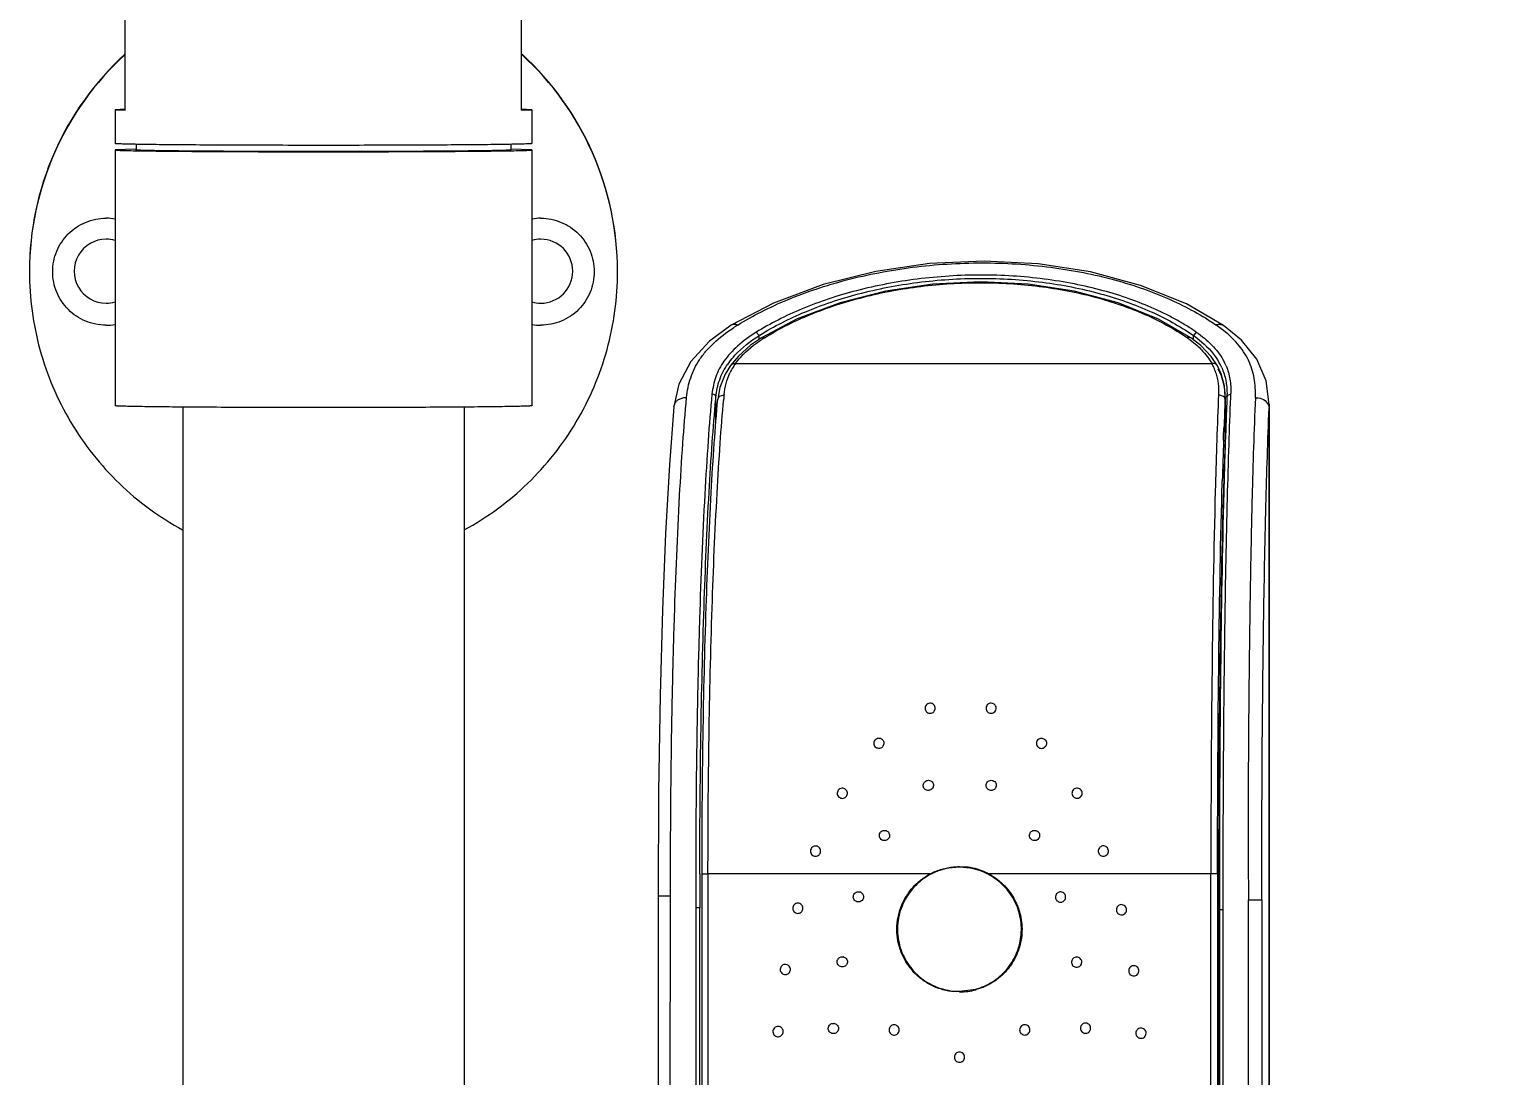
# Model space of a CAD drawing. Header units: millimetres. Extents: x 5438 to 6032, y -2661 to -1821.
# Drawn here: x 5617.39 to 5646.16, y -2170.91 to -2150.47 of the extents above; entities that cross this region are included whole.
import ezdxf

# ---------------------------------------------------------------- set-up
doc = ezdxf.new("R2010")
doc.units = ezdxf.units.MM
doc.header["$LTSCALE"] = 0.1
doc.layers.get('0').update_dxf_attribs({"lineweight": 15})
doc.layers.add('DIM', color=3, linetype='Continuous', lineweight=9)
doc.styles.get("Standard").update_dxf_attribs({"font": 'arial.ttf'})
doc.dimstyles.new('ISO-25', dxfattribs={"dimtxt": 2.5, "dimasz": 2.5, "dimexe": 1.25, "dimexo": 0.625, "dimtad": 1, "dimlfac": 5, "dimtxsty": 'Standard', "dimcen": 2.5, "dimadec": 0, "dimazin": 0, "dimtfac": 1, "dimtmove": 0, "dimatfit": 3, "dimfxl": 0, "dimarcsym": 0})

# ---------------------------------------------------------------- blocks, each defined once
blk = doc.blocks.new('*D122')
at = {"layer": 'Defpoints', "color": 0}
for p in [(5623.138, -2068.044), (5711.58, -2580.443), (5737.212, -2580.443)]:
    blk.add_point(p, dxfattribs=at)
at = {"layer": 'DIM', "color": 0, "lineweight": -2}
for p, q in [((5623.763, -2068.044), (5738.462, -2068.044)), ((5737.212, -2072.044), (5737.212, -2576.443)), ((5712.205, -2580.443), (5738.462, -2580.443))]:
    blk.add_line(p, q, dxfattribs=at)
at = {"layer": 'DIM', "color": 0}
for points in [[(5736.545, -2072.044), (5737.879, -2072.044), (5737.212, -2068.044)], [(5736.545, -2576.443), (5737.879, -2576.443), (5737.212, -2580.443)]]:
    blk.add_solid(points, dxfattribs=at)
at = {"layer": 'DIM', "color": 0, "insert": (5733.965, -2324.243), "char_height": 4, "attachment_point": 5, "rotation": 90}
blk.add_mtext('(2280)', dxfattribs=at)

msp = doc.modelspace()

# ---------------------------------------------------------------- linework, layer by layer
at = {"color": 7, "linetype": 'Continuous'}
for p, q in [((5619.2628, -2152.0477), (5619.2628, -2149.9371)), ((5627.0128, -2152.0477), (5627.0128, -2149.9371)), ((5619.2619, -2152.0256), (5619.0615, -2152.0366)), ((5619.0615, -2152.0366), (5619.0615, -2152.6981)), ((5619.0615, -2152.0366), (5619.2628, -2152.0477)), ((5627.0128, -2152.0477), (5627.2141, -2152.0366)), ((5627.2141, -2152.0366), (5627.0136, -2152.0256)), ((5627.2141, -2152.0366), (5627.2141, -2152.6981)), ((5619.4761, -2152.7135), (5619.4761, -2152.823)), ((5626.7994, -2152.7135), (5626.7994, -2152.823)), ((5619.4708, -2152.8075), (5619.0615, -2152.823)), ((5619.0615, -2152.823), (5619.0615, -2157.8229)), ((5627.2141, -2152.823), (5626.8048, -2152.8075)), ((5627.2141, -2152.823), (5627.2141, -2157.8229)), ((5617.3878, -2155.193), (5617.3878, -2155.2034)), ((5628.8878, -2155.2034), (5628.8878, -2155.193)), ((5631.937, -2155.816), (5631.113, -2156.2496)), ((5632.3983, -2156.1266), (5631.7009, -2156.4953)), ((5631.5998, -2156.3864), (5631.6553, -2156.4511)), ((5631.6553, -2156.5265), (5631.6553, -2156.4511)), ((5640.0729, -2156.4861), (5640.0241, -2156.4911)), ((5640.098, -2156.4965), (5640.0729, -2156.4861)), ((5640.2058, -2156.3844), (5640.1492, -2156.4491)), ((5640.1492, -2156.5363), (5640.1492, -2156.4491)), ((5640.7385, -2156.254), (5640.7387, -2156.2542)), ((5631.7009, -2156.4952), (5631.7011, -2156.495)), ((5631.7011, -2156.4951), (5631.7181, -2156.4882)), ((5631.7181, -2156.4882), (5631.7638, -2156.4931)), ((5640.0849, -2156.5346), (5640.2215, -2156.646)), ((5640.0983, -2156.4968), (5640.098, -2156.4965)), ((5640.2936, -2156.6485), (5640.098, -2156.4965)), ((5640.4985, -2156.8628), (5640.2936, -2156.6485)), ((5631.2513, -2156.8507), (5631.096, -2157.0344)), ((5631.194, -2156.9998), (5640.5092, -2156.9976)), ((5640.6212, -2157.0446), (5640.4985, -2156.8628)), ((5640.6934, -2157.1992), (5640.6212, -2157.0446)), ((5640.7548, -2157.435), (5640.6934, -2157.1992)), ((5630.8489, -2157.6962), (5630.8817, -2157.6366)), ((5630.8911, -2157.4658), (5630.8511, -2157.6966)), ((5630.8817, -2157.6366), (5630.9721, -2157.6068)), ((5640.6404, -2157.6045), (5640.7347, -2157.6357)), ((5640.7702, -2157.6443), (5640.7548, -2157.435)), ((5640.8167, -2157.6229), (5640.8061, -2157.6553)), ((5640.8842, -2157.5941), (5640.8167, -2157.6229)), ((5640.8815, -2157.6555), (5640.8843, -2157.5941)), ((5620.3878, -2157.849), (5620.3878, -2215.5681)), ((5625.8878, -2157.849), (5625.8878, -2215.5681)), ((5629.9901, -2157.8437), (5629.9904, -2157.841)), ((5629.9904, -2157.841), (5630.006, -2157.786)), ((5630.8094, -2157.6903), (5630.8129, -2157.6523)), ((5630.8129, -2158.1648), (5630.8129, -2157.6523)), ((5630.8488, -2157.6973), (5630.8489, -2157.6962)), ((5640.7548, -2157.6576), (5640.7425, -2157.6428)), ((5640.7711, -2157.7059), (5640.761, -2157.6678)), ((5640.7688, -2158.5197), (5640.7688, -2157.7058)), ((5640.7702, -2157.6465), (5640.7702, -2158.453)), ((5640.8061, -2157.6553), (5640.8039, -2157.7047)), ((5641.55, -2157.7211), (5641.6129, -2157.7958)), ((5641.6157, -2157.8019), (5641.6307, -2157.8675)), ((5641.6324, -2157.7973), (5641.6307, -2157.8675)), ((5641.6307, -2183.9181), (5641.6307, -2157.8675)), ((5641.6325, -2157.7905), (5641.6325, -2183.995)), ((5640.7385, -2158.4965), (5640.7409, -2158.4274)), ((5640.7409, -2158.4274), (5640.7469, -2158.2589)), ((5640.7702, -2158.4528), (5640.7688, -2158.5197)), ((5640.7755, -2158.4469), (5640.7732, -2158.514)), ((5640.7818, -2158.2678), (5640.7755, -2158.4469)), ((5640.7732, -2158.514), (5640.7685, -2158.6563)), ((5640.7112, -2159.3867), (5640.7139, -2159.2919)), ((5640.7415, -2159.297), (5640.7384, -2159.3978)), ((5640.7488, -2159.3113), (5640.7462, -2159.4082)), ((5640.5796, -2159.3825), (5640.5769, -2159.4829)), ((5640.7085, -2159.4864), (5640.7112, -2159.3867)), ((5640.7384, -2159.3978), (5640.7352, -2159.5037)), ((5640.7462, -2159.4082), (5640.7435, -2159.5078)), ((5635.5744, -2166.8307), (5635.6979, -2166.8369)), ((5630.5384, -2166.973), (5630.5384, -2178.85)), ((5630.5399, -2166.9732), (5630.6029, -2166.9716)), ((5630.6029, -2166.9716), (5630.6573, -2166.9715)), ((5635.0344, -2166.9705), (5630.6573, -2166.9715)), ((5630.6573, -2166.9715), (5630.6573, -2178.8494)), ((5640.4915, -2166.9692), (5636.1144, -2166.9702)), ((5636.1222, -2166.9742), (5636.1144, -2166.9702)), ((5640.4915, -2178.847), (5640.4915, -2166.9692)), ((5640.6224, -2166.9698), (5640.4915, -2166.9692)), ((5640.6224, -2166.9696), (5640.6225, -2178.8477)), ((5640.6424, -2180.8081), (5640.6424, -2166.973)), ((5640.6584, -2167.0236), (5640.6425, -2167.0236)), ((5640.6583, -2166.9729), (5640.6583, -2167.0235)), ((5640.6583, -2167.0235), (5640.6583, -2167.401)), ((5629.9227, -2167.4103), (5629.6849, -2167.4115)), ((5629.6849, -2167.4115), (5629.6849, -2176.0938)), ((5629.9165, -2178.5163), (5629.9228, -2167.4103)), ((5640.6583, -2167.401), (5640.6583, -2167.578)), ((5630.4192, -2167.6339), (5630.4144, -2179.3079)), ((5630.4975, -2167.6342), (5630.4192, -2167.6339)), ((5630.498, -2178.8503), (5630.4976, -2167.6342)), ((5640.6583, -2167.578), (5640.6583, -2167.671)), ((5640.6583, -2167.671), (5640.7295, -2167.6705)), ((5640.6583, -2167.671), (5640.6595, -2179.3247)), ((5640.7377, -2179.3331), (5640.7295, -2167.6705)), ((5641.2276, -2178.1958), (5641.2262, -2167.4785)), ((5641.2262, -2167.4785), (5641.488, -2167.4797)), ((5641.488, -2167.4797), (5641.488, -2178.197)), ((5635.5744, -2169.2806), (5635.4509, -2169.2744)), ((5635.5744, -2169.2681), (5635.8939, -2169.2251))]:
    msp.add_line(p, q, dxfattribs=at)
for points in [[(5640.7387, -2156.2542), (5640.012, -2155.8334), (5639.1166, -2155.4699), (5638.1398, -2155.2085), (5637.1112, -2155.0514), (5636.0591, -2154.9973), (5634.9919, -2155.0456), (5633.9363, -2155.1965), (5632.9086, -2155.4527), (5631.937, -2155.816)], [(5640.0983, -2156.4968), (5639.467, -2156.1304), (5638.6772, -2155.8107), (5637.8207, -2155.5835), (5636.9185, -2155.4476), (5635.9907, -2155.4022), (5635.056, -2155.4472), (5634.1326, -2155.5824), (5633.2398, -2155.8085), (5632.3983, -2156.1266)], [(5631.1131, -2156.2495), (5630.684, -2156.5627), (5630.3205, -2156.9568), (5630.0849, -2157.3984), (5629.9902, -2157.8407)], [(5641.6325, -2157.7963), (5641.5743, -2157.3351), (5641.3871, -2156.9101), (5641.09, -2156.5416), (5640.7385, -2156.254)], [(5631.7011, -2156.495), (5631.4889, -2156.6406), (5631.2513, -2156.8507)], [(5631.096, -2157.0344), (5630.9905, -2157.2053), (5630.8911, -2157.4658)], [(5629.9901, -2157.8437), (5629.9026, -2158.9793), (5629.8272, -2160.3211), (5629.7669, -2161.81), (5629.7214, -2163.4766), (5629.6925, -2165.3651), (5629.6849, -2167.4115)]]:
    msp.add_lwpolyline(points, dxfattribs=at)
for centre, radius, start, end in [((5623.1375, -2155.1929), 5.7497, 132.46857, 179.99976), ((5623.1375, -2155.2034), 5.7497, 132.46857, 179.89583), ((5623.1381, -2155.1929), 5.7497, 0.00024, 47.53141), ((5623.1381, -2155.2034), 5.7497, 0.10417, 47.5314), ((5618.8876, -2155.2059), 1.0475, 80.42204, 90.00485), ((5627.3881, -2155.2062), 1.0478, 90.0105, 99.58097), ((5618.8877, -2155.1929), 0.625, 90.00991, 270.02156), ((5618.8874, -2155.196), 0.6281, 73.82828, 89.97985), ((5627.3882, -2155.196), 0.6281, 90.03617, 106.17559), ((5627.3878, -2155.193), 0.6251, 269.99986, 89.9968), ((5618.8874, -2155.1899), 0.6281, 270.05088, 286.17204), ((5627.3882, -2155.1898), 0.6281, 253.82443, 269.96052), ((5618.8876, -2155.2007), 1.0477, 270.02534, 279.57759), ((5627.3881, -2155.2007), 1.0478, 260.41885, 269.98571), ((5632.8737, -2158.93), 3.1433, 121.35133, 123.32405), ((5634.6238, -2161.1982), 5.5985, 121.82661, 122.0202), ((5637.6507, -2160.0355), 4.3706, 55.13528, 55.38401), ((5639.0555, -2158.4859), 2.7178, 52.94063, 55.60046), ((5640.6656, -2156.3602), 0.1287, 55.55405, 60.40555), ((5633.1802, -2158.785), 2.6943, 121.71609, 122.87033), ((5638.8194, -2158.2407), 2.1242, 53.72711, 55.45166), ((5638.8603, -2158.1845), 2.0547, 53.41655, 53.71922), ((5632.2631, -2157.867), 1.4901, 143.29351, 144.77308), ((5632.1652, -2157.7023), 1.1987, 144.11848, 147.97649), ((5639.6238, -2157.4901), 1.0132, 24.11147, 29.08887), ((5639.5943, -2157.5748), 1.2148, 26.99162, 29.17696), ((5639.6164, -2157.5636), 1.19, 24.02837, 26.99233), ((5639.8179, -2157.4387), 1.0484, 25.37609, 29.87541), ((5639.7926, -2157.4506), 1.0764, 22.11126, 25.37107), ((5632.1352, -2157.6837), 1.1634, 147.97366, 154.44909), ((5639.6204, -2157.4914), 1.0169, 17.84614, 24.09739), ((5665.9788, -2160.8152), 35.1535, 174.76257, 174.91138), ((5746.6332, -2162.1147), 106.0888, 177.563144, 178.524263), ((5640.6613, -2157.724), 0.1148, 45.00185, 50.23398), ((5639.6496, -2157.6325), 1.12, 7.63402, 8.08743), ((5639.5879, -2157.6398), 1.1822, 2.35584, 7.58826), ((5639.4981, -2157.6443), 1.2721, 0.49677, 2.39234), ((5639.4631, -2157.6448), 1.3071, 0.02014, 0.503), ((5639.2887, -2157.5898), 1.5187, 357.91326, 0.02032), ((5639.2707, -2157.5632), 1.6139, 358.90325, 359.36596), ((5729.5911, -2161.4978), 88.9032, 177.555364, 177.912114), ((5640.6749, -2157.7129), 0.0972, 27.67515, 34.70328), ((5639.4057, -2157.6442), 1.3645, 357.41657, 359.5727), ((5639.4487, -2157.6448), 1.3215, 359.5821, 0.01526), ((5723.4679, -2161.2298), 82.7391, 177.558204, 177.948397), ((5639.2462, -2157.5885), 1.5613, 357.54836, 357.92108), ((5641.376, -2157.9688), 0.3037, 90.44883, 92.83159), ((5641.4518, -2157.8749), 0.1794, 24.00456, 26.14593), ((5772.269, -2162.9732), 131.6066, 178.050686, 178.397115), ((5738.6261, -2162.3415), 97.9319, 177.763443, 178.218502), ((5774.4033, -2163.0004), 133.7053, 178.138108, 178.418942), ((5634.9649, -2165.244), 0.099, 211.08824, 221.06071), ((5636.1944, -2165.2417), 0.1012, 318.5166, 328.45992), ((5634.1073, -2166.2234), 0.0991, 240.45107, 249.23623), ((5637.043, -2166.2221), 0.0999, 290.7728, 299.6374), ((5635.5746, -2168.053), 1.2098, 90.00679, 116.51908), ((5635.5749, -2168.0521), 1.2089, 63.49558, 90.02125), ((5635.5747, -2168.0528), 1.2222, 66.50807, 84.2126), ((5854.2496, -2167.1987), 223.7524, 179.941962, 180.111508), ((5635.5746, -2168.053), 1.2224, 63.49626, 66.50851), ((5635.5742, -2168.054), 1.2234, 60.99664, 63.49659), ((5635.5779, -2168.0464), 1.2025, 60.99066, 63.08485), ((5635.5746, -2168.0531), 1.2224, 58.67659, 60.99674), ((5633.5992, -2167.4199), 0.0986, 63.71928, 72.21668), ((5637.5518, -2167.4264), 0.0991, 279.24133, 287.76395), ((5633.2838, -2168.691), 0.0986, 70.96235, 79.46221), ((5637.8666, -2168.699), 0.0991, 271.99925, 280.52271), ((5635.5743, -2168.0607), 1.2075, 264.2287, 270.00368), ((5635.5741, -2168.0582), 1.2224, 270.01413, 285.29178), ((5635.5744, -2168.0593), 1.2213, 285.29173, 285.68274), ((5633.1088, -2169.9925), 0.0986, 76.54588, 85.04773), ((5638.0398, -2169.9889), 0.0991, 266.466, 274.98955)]:
    msp.add_arc(centre, radius, start, end, dxfattribs=at)
for points in [[(5619.2628, -2152.0256), (5619.2625, -2152.0256), (5619.2622, -2152.0256), (5619.2619, -2152.0256)], [(5627.0136, -2152.0256), (5627.0134, -2152.0256), (5627.0131, -2152.0256), (5627.0128, -2152.0256)]]:
    msp.add_open_spline(points, degree=3, dxfattribs=at)
for points, knots in [([(5623.1378, -2152.7336), (5622.8727, -2152.7336), (5622.3527, -2152.7332), (5621.5978, -2152.7312), (5620.9021, -2152.7281), (5620.3718, -2152.7244), (5619.9969, -2152.7208), (5619.7594, -2152.7181), (5619.5543, -2152.7151), (5619.3839, -2152.712), (5619.2641, -2152.7093), (5619.1869, -2152.7068), (5619.1428, -2152.7053), (5619.1094, -2152.7033), (5619.0831, -2152.7024), (5619.0716, -2152.6996), (5619.0615, -2152.6998), (5619.0615, -2152.6981)], [0, 0, 0, 0, 0.1950603, 0.3826173, 0.555475, 0.7069892, 0.772884, 0.8313366, 0.8817851, 0.9237436, 0.9568081, 0.9699035, 0.9806632, 0.9890642, 0.9950862, 0.9987212, 1, 1, 1, 1]), ([(5627.2141, -2152.6981), (5627.2141, -2152.6998), (5627.204, -2152.6996), (5627.1925, -2152.7024), (5627.1662, -2152.7033), (5627.1328, -2152.7053), (5627.0887, -2152.7068), (5627.0115, -2152.7093), (5626.8917, -2152.712), (5626.7213, -2152.7151), (5626.5162, -2152.7181), (5626.2787, -2152.7208), (5625.9038, -2152.7244), (5625.3735, -2152.7281), (5624.6778, -2152.7312), (5623.9229, -2152.7332), (5623.4029, -2152.7336), (5623.1378, -2152.7336)], [0, 0, 0, 0, 0.0012788, 0.0049138, 0.0109358, 0.0193368, 0.0300965, 0.0431919, 0.0762564, 0.1182149, 0.1686634, 0.227116, 0.2930108, 0.444525, 0.6173827, 0.8049397, 1, 1, 1, 1]), ([(5619.0615, -2152.823), (5619.0615, -2152.8248), (5619.0716, -2152.8246), (5619.0831, -2152.8274), (5619.1094, -2152.8283), (5619.1428, -2152.8303), (5619.1869, -2152.8318), (5619.2641, -2152.8343), (5619.3839, -2152.837), (5619.5543, -2152.8401), (5619.7594, -2152.8431), (5619.9969, -2152.8458), (5620.3718, -2152.8494), (5620.9021, -2152.8531), (5621.5978, -2152.8562), (5622.3527, -2152.8582), (5622.8727, -2152.8586), (5623.1378, -2152.8586)], [0, 0, 0, 0, 0.001279, 0.0049142, 0.0109356, 0.019337, 0.0300971, 0.0431916, 0.0762571, 0.1182156, 0.168663, 0.2271161, 0.2930116, 0.4445247, 0.6173836, 0.8049382, 1, 1, 1, 1]), ([(5623.1378, -2152.855), (5622.8997, -2152.855), (5622.4326, -2152.8546), (5621.7545, -2152.8529), (5621.1296, -2152.85), (5620.6531, -2152.8467), (5620.3164, -2152.8435), (5620.103, -2152.841), (5619.9189, -2152.8384), (5619.7658, -2152.8356), (5619.6581, -2152.8331), (5619.5888, -2152.8309), (5619.5492, -2152.8296), (5619.5192, -2152.8278), (5619.4955, -2152.827), (5619.4852, -2152.8245), (5619.4761, -2152.8246), (5619.4761, -2152.823)], [0, 0, 0, 0, 0.1950618, 0.3826164, 0.5554753, 0.7069884, 0.7728839, 0.831337, 0.8817844, 0.9237429, 0.9568084, 0.9699029, 0.980663, 0.9890644, 0.9950858, 0.998721, 1, 1, 1, 1]), ([(5626.7994, -2152.823), (5626.7994, -2152.8246), (5626.7904, -2152.8245), (5626.7801, -2152.827), (5626.7564, -2152.8278), (5626.7264, -2152.8296), (5626.6868, -2152.8309), (5626.6175, -2152.8331), (5626.5098, -2152.8356), (5626.3567, -2152.8384), (5626.1726, -2152.841), (5625.9592, -2152.8435), (5625.6225, -2152.8467), (5625.146, -2152.85), (5624.5211, -2152.8529), (5623.843, -2152.8546), (5623.3759, -2152.855), (5623.1378, -2152.855)], [0, 0, 0, 0, 0.001279, 0.0049142, 0.0109356, 0.019337, 0.0300971, 0.0431916, 0.0762571, 0.1182156, 0.168663, 0.2271161, 0.2930116, 0.4445247, 0.6173836, 0.8049382, 1, 1, 1, 1]), ([(5623.1378, -2152.8586), (5623.4029, -2152.8586), (5623.9229, -2152.8582), (5624.6778, -2152.8562), (5625.3735, -2152.8531), (5625.9038, -2152.8494), (5626.2787, -2152.8458), (5626.5162, -2152.8431), (5626.7212, -2152.8401), (5626.8917, -2152.837), (5627.0115, -2152.8343), (5627.0887, -2152.8318), (5627.1328, -2152.8303), (5627.1662, -2152.8283), (5627.1925, -2152.8274), (5627.204, -2152.8246), (5627.2141, -2152.8248), (5627.2141, -2152.823)], [0, 0, 0, 0, 0.1950618, 0.3826164, 0.5554753, 0.7069884, 0.7728839, 0.831337, 0.8817844, 0.9237429, 0.9568084, 0.9699029, 0.980663, 0.9890644, 0.9950858, 0.998721, 1, 1, 1, 1]), ([(5617.8426, -2155.2035), (5617.8426, -2155.0676), (5617.897, -2154.7928), (5618.1295, -2154.4454), (5618.4768, -2154.2128), (5618.7516, -2154.1584), (5618.8875, -2154.1584)], [0, 0, 0, 0, 0.2499965, 0.4999938, 0.7499947, 1, 1, 1, 1]), ([(5627.3879, -2154.1584), (5627.5238, -2154.1584), (5627.7986, -2154.2128), (5628.146, -2154.4453), (5628.3785, -2154.7927), (5628.4329, -2155.0675), (5628.4329, -2155.2034)], [0, 0, 0, 0, 0.2500053, 0.5000062, 0.7500035, 1, 1, 1, 1]), ([(5631.2382, -2156.2456), (5631.3878, -2156.1512), (5631.7078, -2155.9746), (5632.2197, -2155.7396), (5632.7763, -2155.5312), (5633.3732, -2155.355), (5634.0039, -2155.2138), (5634.8851, -2155.0743), (5636.0106, -2155.002), (5637.1306, -2155.0727), (5637.9935, -2155.2118), (5638.6008, -2155.3527), (5639.1683, -2155.5288), (5639.6907, -2155.7377), (5640.165, -2155.9708), (5640.4568, -2156.1485), (5640.5909, -2156.2434)], [0, 0, 0, 0, 0.0542099, 0.1118382, 0.1725581, 0.2362511, 0.3024448, 0.3705377, 0.5095929, 0.6471938, 0.7135424, 0.7773669, 0.8381331, 0.895521, 0.9496393, 1, 1, 1, 1]), ([(5617.3878, -2155.2034), (5617.3878, -2155.7152), (5617.5261, -2156.7441), (5618.134, -2158.1736), (5619.0978, -2159.3918), (5619.9349, -2160.0059), (5620.3842, -2160.251)], [0, 0, 0, 0, 0.2499974, 0.4999962, 0.7499969, 1, 1, 1, 1]), ([(5618.8881, -2156.2484), (5618.7521, -2156.2485), (5618.4772, -2156.1942), (5618.1297, -2155.9617), (5617.897, -2155.6143), (5617.8426, -2155.3394), (5617.8426, -2155.2035)], [0, 0, 0, 0, 0.2500053, 0.5000062, 0.7500035, 1, 1, 1, 1]), ([(5625.8914, -2160.251), (5626.3407, -2160.0059), (5627.1778, -2159.3918), (5628.1416, -2158.1736), (5628.7495, -2156.7441), (5628.8878, -2155.7152), (5628.8878, -2155.2034)], [0, 0, 0, 0, 0.2500031, 0.5000038, 0.7500026, 1, 1, 1, 1]), ([(5628.4329, -2155.2034), (5628.4329, -2155.3393), (5628.3785, -2155.6141), (5628.146, -2155.9615), (5627.7986, -2156.1941), (5627.5237, -2156.2485), (5627.3878, -2156.2485)], [0, 0, 0, 0, 0.2499965, 0.4999938, 0.7499947, 1, 1, 1, 1]), ([(5640.2058, -2156.3844), (5640.1449, -2156.3417), (5640.0175, -2156.2594), (5639.8179, -2156.1429), (5639.6064, -2156.0313), (5639.3039, -2155.8885), (5638.8971, -2155.7269), (5638.3748, -2155.5647), (5637.8159, -2155.4354), (5637.0223, -2155.3067), (5635.9918, -2155.2421), (5634.7581, -2155.3217), (5633.5821, -2155.5426), (5632.6772, -2155.8404), (5632.0328, -2156.1377), (5631.7384, -2156.3004), (5631.5998, -2156.3864)], [0, 0, 0, 0, 0.0247804, 0.0504715, 0.0770069, 0.1044332, 0.161884, 0.2226728, 0.286503, 0.352834, 0.4904135, 0.6294608, 0.7637006, 0.8880921, 0.9456726, 1, 1, 1, 1]), ([(5631.6714, -2156.4414), (5631.9512, -2156.2678), (5632.577, -2155.9525), (5633.6154, -2155.607), (5634.7689, -2155.3857), (5635.9791, -2155.3077), (5637.1799, -2155.3809), (5638.3037, -2155.5991), (5639.2943, -2155.9436), (5639.8782, -2156.2624), (5640.1335, -2156.4386)], [0, 0, 0, 0, 0.1115627, 0.2362143, 0.3696598, 0.5083337, 0.6459726, 0.7761021, 0.8949025, 1, 1, 1, 1]), ([(5631.7635, -2156.493), (5632.0489, -2156.3166), (5632.678, -2156.0052), (5633.7076, -2155.6716), (5634.8245, -2155.4662), (5635.9796, -2155.395), (5637.1233, -2155.4642), (5638.2068, -2155.6678), (5639.1828, -2156), (5639.7664, -2156.3134), (5640.0243, -2156.491)], [0, 0, 0, 0, 0.1164789, 0.2424039, 0.3747398, 0.5096884, 0.6432589, 0.7716044, 0.8912962, 1, 1, 1, 1]), ([(5630.2373, -2157.661), (5630.252, -2157.5302), (5630.2894, -2157.3354), (5630.3882, -2157.0913), (5630.4894, -2156.9182), (5630.617, -2156.753), (5630.8273, -2156.5353), (5631.013, -2156.3915), (5631.1468, -2156.3035)], [0, 0, 0, 0, 0.2330969, 0.3477272, 0.4648296, 0.587035, 0.7163519, 1, 1, 1, 1]), ([(5631.5998, -2156.3864), (5631.4714, -2156.4656), (5631.2418, -2156.6342), (5631.0456, -2156.8426), (5630.9689, -2156.9509)], [0, 0, 0, 0, 0.5320882, 1, 1, 1, 1]), ([(5631.0685, -2156.9763), (5631.1046, -2156.9279), (5631.2739, -2156.7257), (5631.4838, -2156.5596), (5631.6552, -2156.4511)], [0, 0, 0, 0, 0.2295261, 1, 1, 1, 1]), ([(5631.2382, -2156.2456), (5631.2181, -2156.2377), (5631.1753, -2156.2275), (5631.1312, -2156.2384), (5631.1131, -2156.2495)], [0, 0, 0, 0, 0.5051289, 1, 1, 1, 1]), ([(5640.1492, -2156.4491), (5640.2043, -2156.4877), (5640.3994, -2156.6373), (5640.5678, -2156.8264), (5640.655, -2156.9826)], [0, 0, 0, 0, 0.2731648, 1, 1, 1, 1]), ([(5640.2058, -2156.3844), (5640.3147, -2156.4595), (5640.5081, -2156.6193), (5640.6685, -2156.8147), (5640.727, -2156.9165)], [0, 0, 0, 0, 0.5298038, 1, 1, 1, 1]), ([(5640.5909, -2156.2434), (5640.613, -2156.2352), (5640.6603, -2156.2252), (5640.7087, -2156.2365), (5640.7292, -2156.2482)], [0, 0, 0, 0, 0.4997881, 1, 1, 1, 1]), ([(5641.3611, -2157.6655), (5641.3675, -2157.5378), (5641.3543, -2157.286), (5641.2394, -2156.9203), (5641.0145, -2156.5887), (5640.8089, -2156.4044), (5640.6933, -2156.3171)], [0, 0, 0, 0, 0.2442101, 0.4767629, 0.7233932, 1, 1, 1, 1]), ([(5631.194, -2156.9998), (5631.226, -2156.956), (5631.3763, -2156.7721), (5631.5643, -2156.6213), (5631.7179, -2156.522)], [0, 0, 0, 0, 0.2288223, 1, 1, 1, 1]), ([(5640.2215, -2156.646), (5640.2515, -2156.673), (5640.3608, -2156.7784), (5640.4545, -2156.9005), (5640.5092, -2156.9976)], [0, 0, 0, 0, 0.2663436, 1, 1, 1, 1]), ([(5630.9689, -2156.9509), (5630.9354, -2156.9982), (5630.8748, -2157.0961), (5630.7849, -2157.3081), (5630.7502, -2157.4775), (5630.7339, -2157.5911)], [0, 0, 0, 0, 0.2527501, 0.4998901, 1, 1, 1, 1]), ([(5630.8129, -2157.6522), (5630.8233, -2157.5372), (5630.8702, -2157.3084), (5630.9795, -2157.1015), (5631.0459, -2157.0075)], [0, 0, 0, 0, 0.5007422, 1, 1, 1, 1]), ([(5631.0961, -2157.0344), (5631.1061, -2157.0206), (5631.1377, -2156.9983), (5631.1754, -2156.9967), (5631.194, -2156.9998)], [0, 0, 0, 0, 0.4760337, 1, 1, 1, 1]), ([(5640.6211, -2157.0446), (5640.6112, -2157.027), (5640.576, -2156.9973), (5640.5311, -2156.9941), (5640.5092, -2156.9976)], [0, 0, 0, 0, 0.4766561, 1, 1, 1, 1]), ([(5640.7898, -2157.0454), (5640.8234, -2157.1282), (5640.8716, -2157.3056), (5640.8855, -2157.4883), (5640.8844, -2157.5811)], [0, 0, 0, 0, 0.4905385, 1, 1, 1, 1]), ([(5630.9721, -2157.6063), (5630.9788, -2157.5326), (5631.0035, -2157.3869), (5631.0542, -2157.2478), (5631.0856, -2157.1819)], [0, 0, 0, 0, 0.5030957, 1, 1, 1, 1]), ([(5640.5883, -2157.1798), (5640.6098, -2157.2466), (5640.6396, -2157.3875), (5640.6435, -2157.5311), (5640.6404, -2157.6039)], [0, 0, 0, 0, 0.4904507, 1, 1, 1, 1]), ([(5640.7585, -2157.4749), (5640.7493, -2157.4101), (5640.7194, -2157.282), (5640.6644, -2157.1623), (5640.6313, -2157.1061)], [0, 0, 0, 0, 0.5011374, 1, 1, 1, 1]), ([(5640.7033, -2157.079), (5640.7385, -2157.1578), (5640.7918, -2157.3258), (5640.8074, -2157.501), (5640.8075, -2157.5893)], [0, 0, 0, 0, 0.4944621, 1, 1, 1, 1]), ([(5630.7339, -2157.5911), (5630.706, -2157.8955), (5630.6541, -2158.55), (5630.5641, -2160.0147), (5630.4992, -2161.6257), (5630.454, -2163.354), (5630.4303, -2164.7503), (5630.4202, -2165.9394), (5630.418, -2166.9042), (5630.4192, -2167.3905), (5630.4192, -2167.6339)], [0, 0, 0, 0, 0.091238, 0.1959699, 0.4380059, 0.5724092, 0.7120264, 0.8548298, 0.9273604, 1, 1, 1, 1]), ([(5630.7339, -2157.5911), (5630.7434, -2157.5909), (5630.7629, -2157.5943), (5630.7959, -2157.6094), (5630.8119, -2157.6356), (5630.8129, -2157.6523)], [0, 0, 0, 0, 0.2649149, 0.5377688, 1, 1, 1, 1]), ([(5623.1378, -2157.8584), (5622.8727, -2157.8584), (5622.3527, -2157.858), (5621.5978, -2157.856), (5620.9021, -2157.8529), (5620.3718, -2157.8492), (5619.9969, -2157.8456), (5619.7594, -2157.8429), (5619.5543, -2157.8399), (5619.3839, -2157.8368), (5619.2641, -2157.8341), (5619.1869, -2157.8316), (5619.1428, -2157.8301), (5619.1094, -2157.8281), (5619.0831, -2157.8273), (5619.0716, -2157.8244), (5619.0615, -2157.8246), (5619.0615, -2157.8229)], [0, 0, 0, 0, 0.1950618, 0.3826164, 0.5554753, 0.7069884, 0.7728839, 0.831337, 0.8817844, 0.9237429, 0.9568084, 0.9699029, 0.980663, 0.9890644, 0.9950858, 0.998721, 1, 1, 1, 1]), ([(5627.2141, -2157.8229), (5627.2141, -2157.8246), (5627.204, -2157.8244), (5627.1925, -2157.8273), (5627.1662, -2157.8281), (5627.1328, -2157.8301), (5627.0887, -2157.8316), (5627.0115, -2157.8341), (5626.8917, -2157.8368), (5626.7212, -2157.8399), (5626.5162, -2157.8429), (5626.2787, -2157.8456), (5625.9038, -2157.8492), (5625.3735, -2157.8529), (5624.6778, -2157.856), (5623.9229, -2157.858), (5623.4029, -2157.8584), (5623.1378, -2157.8584)], [0, 0, 0, 0, 0.001279, 0.0049142, 0.0109356, 0.019337, 0.0300971, 0.0431916, 0.0762571, 0.1182156, 0.168663, 0.2271161, 0.2930116, 0.4445247, 0.6173836, 0.8049382, 1, 1, 1, 1]), ([(5629.9227, -2167.4103), (5629.9227, -2167.1772), (5629.925, -2166.7097), (5629.9277, -2166.009), (5629.9327, -2165.3101), (5629.9439, -2164.39), (5629.964, -2163.2687), (5630.0093, -2161.5899), (5630.0733, -2160.0266), (5630.1598, -2158.599), (5630.2099, -2157.96), (5630.2373, -2157.661)], [0, 0, 0, 0, 0.0716727, 0.1437565, 0.2154327, 0.2865812, 0.4266653, 0.5602471, 0.8029444, 0.9076804, 1, 1, 1, 1]), ([(5630.006, -2157.786), (5630.015, -2157.7665), (5630.0408, -2157.7287), (5630.0984, -2157.6887), (5630.166, -2157.6657), (5630.2139, -2157.6604), (5630.2373, -2157.661)], [0, 0, 0, 0, 0.2334663, 0.4837707, 0.7462653, 1, 1, 1, 1]), ([(5630.4973, -2166.9721), (5630.4982, -2166.0772), (5630.511, -2164.3375), (5630.5695, -2161.8513), (5630.6506, -2159.9367), (5630.7354, -2158.5824), (5630.7835, -2157.9745), (5630.8094, -2157.6903)], [0, 0, 0, 0, 0.2890102, 0.5618111, 0.8030787, 0.9078199, 1, 1, 1, 1]), ([(5630.5407, -2166.973), (5630.5407, -2166.0781), (5630.5536, -2164.3391), (5630.6115, -2161.8539), (5630.6915, -2159.9405), (5630.7755, -2158.5876), (5630.8232, -2157.9808), (5630.8488, -2157.6973)], [0, 0, 0, 0, 0.289175, 0.5619694, 0.8033143, 0.9079852, 1, 1, 1, 1]), ([(5630.6573, -2166.9715), (5630.6573, -2166.0803), (5630.6702, -2164.347), (5630.7279, -2161.8667), (5630.8076, -2159.9529), (5630.891, -2158.5948), (5630.9383, -2157.9835), (5630.9638, -2157.6972)], [0, 0, 0, 0, 0.2880527, 0.5602169, 0.8018475, 0.9070892, 1, 1, 1, 1]), ([(5640.7296, -2167.6705), (5640.7296, -2167.4296), (5640.733, -2166.9466), (5640.7332, -2166.2229), (5640.7358, -2165.503), (5640.7406, -2164.5617), (5640.75, -2163.4135), (5640.7713, -2161.6953), (5640.8019, -2160.0891), (5640.8432, -2158.6226), (5640.8677, -2157.9633), (5640.8815, -2157.6555)], [0, 0, 0, 0, 0.0721436, 0.144656, 0.216754, 0.2877597, 0.4265799, 0.5606282, 0.8023995, 0.9077176, 1, 1, 1, 1]), ([(5641.361, -2157.6655), (5641.3331, -2158.3122), (5641.3019, -2159.3391), (5641.27, -2160.7769), (5641.2495, -2162.006), (5641.2367, -2163.081), (5641.2288, -2163.9738), (5641.2242, -2164.6604), (5641.2211, -2165.3572), (5641.2192, -2165.9441), (5641.2176, -2166.4172), (5641.2202, -2166.8896), (5641.2262, -2167.2433), (5641.2261, -2167.4785)], [0, 0, 0, 0, 0.1978605, 0.3140023, 0.4395847, 0.5736105, 0.642616, 0.7125026, 0.7834838, 0.8556011, 0.8918796, 0.9281126, 1, 1, 1, 1]), ([(5641.3737, -2157.6651), (5641.3887, -2157.665), (5641.4508, -2157.6689), (5641.5124, -2157.6925), (5641.55, -2157.7211)], [0, 0, 0, 0, 0.2416195, 1, 1, 1, 1]), ([(5641.488, -2167.4797), (5641.488, -2167.0139), (5641.4883, -2166.09), (5641.4961, -2164.2925), (5641.5172, -2162.1872), (5641.5607, -2159.9068), (5641.6039, -2158.5003), (5641.6307, -2157.8675)], [0, 0, 0, 0, 0.1453524, 0.2882934, 0.5609072, 0.8023649, 1, 1, 1, 1]), ([(5640.5769, -2159.4829), (5640.5461, -2160.6474), (5640.5046, -2163.1428), (5640.4915, -2165.6384), (5640.4915, -2166.9692)], [0, 0, 0, 0, 0.4667554, 1, 1, 1, 1]), ([(5640.6224, -2166.9696), (5640.6225, -2165.6371), (5640.6356, -2163.1425), (5640.6774, -2160.6481), (5640.7085, -2159.4864)], [0, 0, 0, 0, 0.5341373, 1, 1, 1, 1]), ([(5640.7352, -2159.5037), (5640.7192, -2160.0407), (5640.692, -2161.1868), (5640.6531, -2163.6766), (5640.6425, -2165.6294), (5640.6424, -2166.973)], [0, 0, 0, 0, 0.2157476, 0.4604179, 1, 1, 1, 1]), ([(5640.7435, -2159.5078), (5640.7128, -2160.667), (5640.6712, -2163.1554), (5640.6588, -2165.644), (5640.6583, -2166.9729)], [0, 0, 0, 0, 0.4659998, 1, 1, 1, 1]), ([(5635.1005, -2163.7228), (5635.0992, -2163.7092), (5635.0907, -2163.682), (5635.0514, -2163.6407), (5634.9742, -2163.629), (5634.913, -2163.6768), (5634.898, -2163.7314), (5634.9029, -2163.7595), (5634.908, -2163.7722)], [0, 0, 0, 0, 0.1240125, 0.2494708, 0.5009034, 0.7511865, 0.8760014, 1, 1, 1, 1]), ([(5636.2772, -2163.7883), (5636.2848, -2163.7768), (5636.2954, -2163.7504), (5636.2934, -2163.708), (5636.2731, -2163.6706), (5636.2388, -2163.6448), (5636.1965, -2163.6347), (5636.1535, -2163.6423), (5636.1174, -2163.6666), (5636.1028, -2163.6917), (5636.0986, -2163.7049)], [0, 0, 0, 0, 0.1239536, 0.2465819, 0.3693251, 0.4941209, 0.6210841, 0.7488489, 0.8755953, 1, 1, 1, 1]), ([(5634.908, -2163.7722), (5634.9165, -2163.7937), (5634.9512, -2163.8322), (5635.0278, -2163.8394), (5635.0901, -2163.7953), (5635.1028, -2163.7458), (5635.1005, -2163.7228)], [0, 0, 0, 0, 0.2476034, 0.5010895, 0.7535909, 1, 1, 1, 1]), ([(5636.0986, -2163.7049), (5636.0916, -2163.7268), (5636.0932, -2163.7775), (5636.1456, -2163.8329), (5636.2225, -2163.8395), (5636.2643, -2163.8081), (5636.2772, -2163.7883)], [0, 0, 0, 0, 0.2453007, 0.4931768, 0.747116, 1, 1, 1, 1]), ([(5634.0687, -2164.35), (5634.0591, -2164.3402), (5634.0338, -2164.3257), (5633.9914, -2164.3231), (5633.9503, -2164.3341), (5633.9162, -2164.36), (5633.8974, -2164.3982), (5633.8955, -2164.4401), (5633.9103, -2164.4798), (5633.9317, -2164.4984), (5633.9434, -2164.5057)], [0, 0, 0, 0, 0.1248165, 0.2510609, 0.3779555, 0.5039042, 0.6278719, 0.752118, 0.8750412, 1, 1, 1, 1]), ([(5634.0687, -2164.35), (5634.0851, -2164.3667), (5634.1061, -2164.4142), (5634.0824, -2164.4877), (5634.0159, -2164.5285), (5633.9637, -2164.5184), (5633.9434, -2164.5057)], [0, 0, 0, 0, 0.2466018, 0.4951759, 0.7478473, 1, 1, 1, 1]), ([(5637.1091, -2164.3493), (5637.1005, -2164.3578), (5637.0856, -2164.3774), (5637.0757, -2164.4132), (5637.0807, -2164.4496), (5637.0973, -2164.4823), (5637.1247, -2164.5073), (5637.1707, -2164.5249), (5637.2104, -2164.5174), (5637.2309, -2164.5047)], [0, 0, 0, 0, 0.1260447, 0.2502172, 0.3746622, 0.4988513, 0.6239349, 0.7497998, 1, 1, 1, 1]), ([(5637.1091, -2164.3493), (5637.119, -2164.3394), (5637.1437, -2164.324), (5637.1865, -2164.3189), (5637.2275, -2164.3313), (5637.2601, -2164.3585), (5637.279, -2164.3964), (5637.2804, -2164.4387), (5637.2638, -2164.478), (5637.2428, -2164.4973), (5637.2309, -2164.5047)], [0, 0, 0, 0, 0.1259811, 0.2525858, 0.3784107, 0.502919, 0.6263513, 0.7497144, 0.8741841, 1, 1, 1, 1]), ([(5633.3348, -2165.3102), (5633.3229, -2165.3033), (5633.2955, -2165.2947), (5633.2533, -2165.3), (5633.2165, -2165.3214), (5633.191, -2165.3555), (5633.1812, -2165.3967), (5633.1893, -2165.4384), (5633.214, -2165.4728), (5633.2385, -2165.4872), (5633.2515, -2165.4916)], [0, 0, 0, 0, 0.1251116, 0.2507869, 0.3763831, 0.5015864, 0.626232, 0.7504641, 0.8750587, 1, 1, 1, 1]), ([(5633.2515, -2165.4916), (5633.2744, -2165.4993), (5633.3277, -2165.4971), (5633.3832, -2165.4416), (5633.3886, -2165.3636), (5633.3554, -2165.3223), (5633.3348, -2165.3102)], [0, 0, 0, 0, 0.2511595, 0.5019812, 0.7510339, 1, 1, 1, 1]), ([(5634.8801, -2165.2951), (5634.8734, -2165.2841), (5634.8644, -2165.2591), (5634.8668, -2165.2067), (5634.9092, -2165.1495), (5634.9795, -2165.1387), (5635.0273, -2165.1607), (5635.0453, -2165.1805), (5635.0518, -2165.1916)], [0, 0, 0, 0, 0.1253504, 0.2510736, 0.49906, 0.7482664, 0.8746162, 1, 1, 1, 1]), ([(5635.0518, -2165.1916), (5635.064, -2165.2122), (5635.0728, -2165.2648), (5635.03, -2165.331), (5634.9536, -2165.3521), (5634.906, -2165.3272), (5634.8902, -2165.309)], [0, 0, 0, 0, 0.2482801, 0.4986183, 0.7500914, 1, 1, 1, 1]), ([(5636.2702, -2165.3087), (5636.2541, -2165.3268), (5636.2066, -2165.3518), (5636.1301, -2165.3309), (5636.0881, -2165.2641), (5636.0979, -2165.2119), (5636.1103, -2165.1914)], [0, 0, 0, 0, 0.2514552, 0.5021213, 0.7509416, 1, 1, 1, 1]), ([(5636.1103, -2165.1914), (5636.117, -2165.1803), (5636.1352, -2165.1605), (5636.1831, -2165.1385), (5636.2533, -2165.1489), (5636.2951, -2165.2064), (5636.2967, -2165.2587), (5636.2874, -2165.2836), (5636.2806, -2165.2946)], [0, 0, 0, 0, 0.1264086, 0.2535368, 0.5022017, 0.7484627, 0.8740849, 1, 1, 1, 1]), ([(5637.8256, -2165.3092), (5637.8048, -2165.3212), (5637.7712, -2165.3622), (5637.7752, -2165.4404), (5637.8304, -2165.4962), (5637.8836, -2165.4982), (5637.9064, -2165.4905)], [0, 0, 0, 0, 0.2507509, 0.4996944, 0.7489357, 1, 1, 1, 1]), ([(5637.9064, -2165.4905), (5637.9195, -2165.4861), (5637.9442, -2165.4717), (5637.9693, -2165.4373), (5637.9779, -2165.3957), (5637.9688, -2165.3544), (5637.9437, -2165.3203), (5637.9072, -2165.2988), (5637.8649, -2165.2936), (5637.8375, -2165.3022), (5637.8256, -2165.3092)], [0, 0, 0, 0, 0.1256523, 0.2510386, 0.3755553, 0.499784, 0.6241033, 0.7489047, 0.8743841, 1, 1, 1, 1]), ([(5634.0584, -2166.3097), (5634.0363, -2166.2971), (5634.0006, -2166.2522), (5634.0121, -2166.1683), (5634.0784, -2166.1161), (5634.1355, -2166.123), (5634.1576, -2166.1357)], [0, 0, 0, 0, 0.249575, 0.4994736, 0.7500837, 1, 1, 1, 1]), ([(5634.1576, -2166.1357), (5634.1786, -2166.1477), (5634.2126, -2166.1896), (5634.2068, -2166.2692), (5634.149, -2166.3242), (5634.0949, -2166.3248), (5634.0722, -2166.3161)], [0, 0, 0, 0, 0.2494708, 0.4994666, 0.7499075, 1, 1, 1, 1]), ([(5637.0784, -2166.3154), (5637.0557, -2166.324), (5637.0016, -2166.3236), (5636.944, -2166.2684), (5636.9388, -2166.1888), (5636.973, -2166.1471), (5636.9941, -2166.135)], [0, 0, 0, 0, 0.2500783, 0.4997362, 0.7496238, 1, 1, 1, 1]), ([(5636.9941, -2166.135), (5637.0163, -2166.1223), (5637.0732, -2166.1153), (5637.1394, -2166.1676), (5637.1503, -2166.2514), (5637.1145, -2166.2962), (5637.0924, -2166.3089)], [0, 0, 0, 0, 0.2501498, 0.4998682, 0.7496221, 1, 1, 1, 1]), ([(5632.7959, -2166.4342), (5632.7831, -2166.4294), (5632.7549, -2166.4252), (5632.7141, -2166.4366), (5632.6812, -2166.4634), (5632.6617, -2166.5011), (5632.659, -2166.5434), (5632.6737, -2166.5832), (5632.7033, -2166.6135), (5632.7297, -2166.6241), (5632.7432, -2166.6265)], [0, 0, 0, 0, 0.1249213, 0.2500834, 0.3751573, 0.5002431, 0.6252303, 0.7500978, 0.8750895, 1, 1, 1, 1]), ([(5632.7432, -2166.6265), (5632.7669, -2166.6306), (5632.8195, -2166.6204), (5632.866, -2166.5567), (5632.8584, -2166.4781), (5632.8184, -2166.4427), (5632.7959, -2166.4342)], [0, 0, 0, 0, 0.2501684, 0.5003257, 0.7502078, 1, 1, 1, 1]), ([(5638.3541, -2166.4329), (5638.3315, -2166.4414), (5638.2914, -2166.4768), (5638.2835, -2166.5553), (5638.3299, -2166.6192), (5638.3824, -2166.6293), (5638.4061, -2166.6251)], [0, 0, 0, 0, 0.2503682, 0.5003492, 0.7500336, 1, 1, 1, 1]), ([(5638.4061, -2166.6251), (5638.4196, -2166.6227), (5638.446, -2166.6121), (5638.4757, -2166.5818), (5638.4906, -2166.542), (5638.4881, -2166.4997), (5638.4687, -2166.462), (5638.4359, -2166.4353), (5638.3951, -2166.4239), (5638.3669, -2166.4281), (5638.3541, -2166.4329)], [0, 0, 0, 0, 0.1250886, 0.2503444, 0.375357, 0.5003233, 0.6251723, 0.7499726, 0.874988, 1, 1, 1, 1]), ([(5635.4509, -2169.2744), (5635.4123, -2169.2705), (5635.3356, -2169.259), (5635.2226, -2169.2309), (5635.1128, -2169.1922), (5634.9721, -2169.127), (5634.8088, -2169.0209), (5634.6685, -2168.8857), (5634.5732, -2168.7632), (5634.5107, -2168.665), (5634.4577, -2168.5612), (5634.4007, -2168.4169), (5634.3554, -2168.2272), (5634.345, -2167.9936), (5634.3789, -2167.7623), (5634.4431, -2167.5782), (5634.5144, -2167.4403), (5634.5775, -2167.3424), (5634.6496, -2167.2509), (5634.7568, -2167.1387), (5634.91, -2167.0183), (5635.0832, -2166.9291), (5635.2298, -2166.8784), (5635.3429, -2166.851), (5635.4581, -2166.8344), (5635.5357, -2166.8307), (5635.5744, -2166.8307)], [0, 0, 0, 0, 0.0312532, 0.0625007, 0.0937514, 0.1250041, 0.187446, 0.2499005, 0.2811683, 0.3124395, 0.343714, 0.3749915, 0.4374835, 0.499982, 0.5624818, 0.6249779, 0.6562582, 0.6875359, 0.7188106, 0.750082, 0.812544, 0.8749925, 0.9062475, 0.9374984, 0.9687542, 1, 1, 1, 1]), ([(5630.5399, -2166.9732), (5630.5396, -2166.9734), (5630.539, -2166.9736), (5630.5385, -2166.9732), (5630.5384, -2166.973)], [0, 0, 0, 0, 0.5297192, 1, 1, 1, 1]), ([(5635.0344, -2166.9705), (5634.9184, -2167.0283), (5634.7036, -2167.1829), (5634.4725, -2167.5039), (5634.3545, -2167.8819), (5634.3623, -2168.2777), (5634.4948, -2168.6506), (5634.7387, -2168.9623), (5635.0683, -2169.1807), (5635.3239, -2169.249), (5635.4529, -2169.262)], [0, 0, 0, 0, 0.1249889, 0.2499935, 0.3750424, 0.5000897, 0.6251125, 0.7500942, 0.8750212, 1, 1, 1, 1]), ([(5635.8939, -2169.2251), (5636.0088, -2169.1936), (5636.2306, -2169.0958), (5636.5051, -2168.8589), (5636.6988, -2168.552), (5636.7945, -2168.2019), (5636.7842, -2167.8391), (5636.6684, -2167.4952), (5636.4578, -2167.2), (5636.2653, -2167.0526), (5636.161, -2166.9948)], [0, 0, 0, 0, 0.1249378, 0.2499164, 0.3749301, 0.4999686, 0.6250084, 0.7500316, 0.8749991, 1, 1, 1, 1]), ([(5636.2102, -2167.0088), (5636.2607, -2167.0396), (5636.3333, -2167.0914), (5636.4217, -2167.1702), (5636.5042, -2167.2552), (5636.5954, -2167.3725), (5636.6686, -2167.5017), (5636.7156, -2167.6105), (5636.7545, -2167.7224), (5636.7878, -2167.8672), (5636.8022, -2168.0449), (5636.7908, -2168.2227), (5636.7539, -2168.3971), (5636.6921, -2168.5643), (5636.621, -2168.6948), (5636.5534, -2168.7921), (5636.4788, -2168.8842), (5636.3735, -2168.9889), (5636.254, -2169.0771), (5636.1517, -2169.1368), (5636.0453, -2169.1889), (5635.9615, -2169.2191), (5635.9045, -2169.2351)], [0, 0, 0, 0, 0.0624594, 0.0937134, 0.1249699, 0.1874497, 0.2499399, 0.2812093, 0.3124807, 0.3749879, 0.4375004, 0.5000151, 0.5625291, 0.6250393, 0.6875432, 0.7188125, 0.7500795, 0.8125647, 0.8750394, 0.9062932, 0.9375448, 1, 1, 1, 1]), ([(5633.5682, -2167.5164), (5633.5439, -2167.5086), (5633.5, -2167.4717), (5633.4935, -2167.3874), (5633.5479, -2167.3226), (5633.6051, -2167.3182), (5633.6294, -2167.326)], [0, 0, 0, 0, 0.2499659, 0.5000712, 0.7500619, 1, 1, 1, 1]), ([(5633.6429, -2167.3315), (5633.6647, -2167.3423), (5633.7014, -2167.3823), (5633.7003, -2167.4623), (5633.6455, -2167.5207), (5633.5914, -2167.5239), (5633.5682, -2167.5164)], [0, 0, 0, 0, 0.2499812, 0.5000329, 0.7500352, 1, 1, 1, 1]), ([(5637.5214, -2167.3303), (5637.4982, -2167.3377), (5637.456, -2167.3718), (5637.4453, -2167.4511), (5637.4907, -2167.517), (5637.5437, -2167.5282), (5637.5678, -2167.5243)], [0, 0, 0, 0, 0.250075, 0.5001314, 0.7500633, 1, 1, 1, 1]), ([(5637.5821, -2167.5208), (5637.6064, -2167.5131), (5637.6504, -2167.4763), (5637.657, -2167.392), (5637.6029, -2167.3271), (5637.5457, -2167.3225), (5637.5214, -2167.3303)], [0, 0, 0, 0, 0.2500706, 0.5001296, 0.7500413, 1, 1, 1, 1]), ([(5632.456, -2167.5536), (5632.4435, -2167.5478), (5632.4159, -2167.5416), (5632.3743, -2167.5497), (5632.3395, -2167.5739), (5632.3174, -2167.6101), (5632.3118, -2167.6521), (5632.3236, -2167.6929), (5632.3508, -2167.7253), (5632.3762, -2167.7379), (5632.3895, -2167.7413)], [0, 0, 0, 0, 0.1249201, 0.2499401, 0.3748796, 0.4999162, 0.6249818, 0.7499817, 0.8750664, 1, 1, 1, 1]), ([(5632.3895, -2167.7413), (5632.4129, -2167.7473), (5632.4661, -2167.7412), (5632.5173, -2167.681), (5632.5154, -2167.6019), (5632.4779, -2167.5637), (5632.456, -2167.5536)], [0, 0, 0, 0, 0.2499324, 0.499902, 0.7499571, 1, 1, 1, 1]), ([(5638.7181, -2167.5771), (5638.6948, -2167.583), (5638.6509, -2167.6137), (5638.6344, -2167.691), (5638.6737, -2167.7596), (5638.7249, -2167.7754), (5638.7489, -2167.7739)], [0, 0, 0, 0, 0.2500456, 0.5001072, 0.7500656, 1, 1, 1, 1]), ([(5638.7489, -2167.7739), (5638.7626, -2167.773), (5638.79, -2167.7653), (5638.8226, -2167.7384), (5638.8417, -2167.7005), (5638.8439, -2167.6582), (5638.8289, -2167.6185), (5638.7992, -2167.5883), (5638.7598, -2167.5727), (5638.7314, -2167.5737), (5638.7181, -2167.5771)], [0, 0, 0, 0, 0.1249365, 0.25002, 0.3750241, 0.500088, 0.6251246, 0.7500566, 0.8750825, 1, 1, 1, 1]), ([(5632.2023, -2168.7473), (5632.1894, -2168.7427), (5632.1612, -2168.739), (5632.1206, -2168.7509), (5632.0882, -2168.7782), (5632.0695, -2168.8162), (5632.0677, -2168.8586), (5632.0832, -2168.8981), (5632.1132, -2168.928), (5632.1397, -2168.9382), (5632.1533, -2168.9403)], [0, 0, 0, 0, 0.1249183, 0.2499471, 0.3749003, 0.4999468, 0.6250123, 0.7500023, 0.875074, 1, 1, 1, 1]), ([(5632.1533, -2168.9403), (5632.1771, -2168.9441), (5632.2295, -2168.9332), (5632.275, -2168.8685), (5632.2659, -2168.79), (5632.2251, -2168.7553), (5632.2023, -2168.7473)], [0, 0, 0, 0, 0.2499454, 0.4999386, 0.7499837, 1, 1, 1, 1]), ([(5633.2652, -2168.7906), (5633.2401, -2168.786), (5633.1919, -2168.7549), (5633.1749, -2168.672), (5633.2206, -2168.6009), (5633.2768, -2168.5894), (5633.3019, -2168.594)], [0, 0, 0, 0, 0.2499331, 0.500021, 0.7500446, 1, 1, 1, 1]), ([(5633.316, -2168.5978), (5633.339, -2168.6057), (5633.3804, -2168.6407), (5633.3894, -2168.7203), (5633.3424, -2168.7851), (5633.2891, -2168.7951), (5633.2652, -2168.7906)], [0, 0, 0, 0, 0.2499443, 0.499984, 0.7500198, 1, 1, 1, 1]), ([(5637.8485, -2168.5998), (5637.8245, -2168.6042), (5637.7784, -2168.6327), (5637.7578, -2168.71), (5637.7945, -2168.7811), (5637.8457, -2168.7989), (5637.8701, -2168.7981)], [0, 0, 0, 0, 0.2500373, 0.5000852, 0.7500516, 1, 1, 1, 1]), ([(5637.8847, -2168.7965), (5637.9098, -2168.7918), (5637.9581, -2168.7609), (5637.9753, -2168.6781), (5637.9297, -2168.6069), (5637.8735, -2168.5952), (5637.8485, -2168.5998)], [0, 0, 0, 0, 0.2500337, 0.5000894, 0.7500378, 1, 1, 1, 1]), ([(5638.9686, -2168.7678), (5638.9448, -2168.7716), (5638.8983, -2168.7982), (5638.8749, -2168.8737), (5638.9078, -2168.9456), (5638.9573, -2168.966), (5638.9814, -2168.9666)], [0, 0, 0, 0, 0.2500189, 0.5000714, 0.7500536, 1, 1, 1, 1]), ([(5638.9814, -2168.9666), (5638.9951, -2168.967), (5639.023, -2168.9618), (5639.058, -2168.938), (5639.0805, -2168.902), (5639.0865, -2168.86), (5639.0751, -2168.8192), (5639.0483, -2168.7864), (5639.0105, -2168.7672), (5638.9821, -2168.7657), (5638.9686, -2168.7678)], [0, 0, 0, 0, 0.1249287, 0.2499992, 0.3749938, 0.5000581, 0.6251049, 0.7500505, 0.8750847, 1, 1, 1, 1]), ([(5632.0523, -2169.9586), (5632.039, -2169.9551), (5632.0107, -2169.9536), (5631.9711, -2169.9688), (5631.941, -2169.9986), (5631.9254, -2170.038), (5631.927, -2170.0804), (5631.9456, -2170.1185), (5631.9779, -2170.1459), (5632.0052, -2170.1539), (5632.0189, -2170.155)], [0, 0, 0, 0, 0.1249186, 0.2499565, 0.3749215, 0.4999751, 0.6250384, 0.7500184, 0.8750791, 1, 1, 1, 1]), ([(5632.0189, -2170.155), (5632.0429, -2170.1568), (5632.0942, -2170.1417), (5632.1345, -2170.0736), (5632.119, -2169.9961), (5632.0756, -2169.9648), (5632.0523, -2169.9586)], [0, 0, 0, 0, 0.2499604, 0.4999725, 0.7500054, 1, 1, 1, 1]), ([(5633.0999, -2170.0935), (5633.0745, -2170.0913), (5633.0235, -2170.0651), (5632.9985, -2169.9843), (5633.0371, -2169.909), (5633.0919, -2169.8921), (5633.1173, -2169.8943)], [0, 0, 0, 0, 0.2499113, 0.4999807, 0.7500261, 1, 1, 1, 1]), ([(5633.1317, -2169.8966), (5633.1554, -2169.9023), (5633.2, -2169.9331), (5633.2167, -2170.0114), (5633.1762, -2170.0805), (5633.1241, -2170.0957), (5633.0999, -2170.0935)], [0, 0, 0, 0, 0.2499184, 0.4999432, 0.7500023, 1, 1, 1, 1]), ([(5634.3189, -2169.9252), (5634.2932, -2169.9195), (5634.2346, -2169.9302), (5634.1875, -2170.0043), (5634.2078, -2170.0898), (5634.2596, -2170.1192), (5634.2858, -2170.1222)], [0, 0, 0, 0, 0.2499779, 0.4999786, 0.7499933, 1, 1, 1, 1]), ([(5634.2858, -2170.1222), (5634.3103, -2170.125), (5634.3636, -2170.1108), (5634.4055, -2170.0411), (5634.3888, -2169.9614), (5634.343, -2169.9306), (5634.3189, -2169.9252)], [0, 0, 0, 0, 0.2500004, 0.4999668, 0.749937, 1, 1, 1, 1]), ([(5636.8299, -2169.9246), (5636.8058, -2169.93), (5636.7601, -2169.9609), (5636.7433, -2170.0405), (5636.7852, -2170.1103), (5636.8385, -2170.1244), (5636.8631, -2170.1216)], [0, 0, 0, 0, 0.2501435, 0.500133, 0.7500432, 1, 1, 1, 1]), ([(5636.8631, -2170.1216), (5636.8892, -2170.1186), (5636.941, -2170.0891), (5636.9613, -2170.0037), (5636.9142, -2169.9296), (5636.8556, -2169.9189), (5636.8299, -2169.9246)], [0, 0, 0, 0, 0.2500582, 0.5001004, 0.7500456, 1, 1, 1, 1]), ([(5638.0313, -2169.8884), (5638.007, -2169.8905), (5637.9583, -2169.9144), (5637.9304, -2169.9894), (5637.9601, -2170.0637), (5638.0094, -2170.0864), (5638.0337, -2170.0879)], [0, 0, 0, 0, 0.2500103, 0.500046, 0.7500367, 1, 1, 1, 1]), ([(5638.0484, -2170.0877), (5638.0738, -2170.0855), (5638.1249, -2170.0593), (5638.1499, -2169.9785), (5638.1114, -2169.9033), (5638.0567, -2169.8862), (5638.0313, -2169.8884)], [0, 0, 0, 0, 0.2500066, 0.5000536, 0.7500291, 1, 1, 1, 1]), ([(5639.1173, -2169.9873), (5639.0933, -2169.9892), (5639.0448, -2170.0119), (5639.0154, -2170.0853), (5639.0424, -2170.1596), (5639.0901, -2170.1839), (5639.1141, -2170.1865)], [0, 0, 0, 0, 0.2499967, 0.5000377, 0.7500392, 1, 1, 1, 1]), ([(5639.1141, -2170.1865), (5639.1277, -2170.1879), (5639.156, -2170.1851), (5639.1928, -2170.1641), (5639.218, -2170.13), (5639.2274, -2170.0887), (5639.2194, -2170.0471), (5639.1952, -2170.0122), (5639.1591, -2169.9901), (5639.131, -2169.9863), (5639.1173, -2169.9873)], [0, 0, 0, 0, 0.1249233, 0.2499825, 0.3749674, 0.5000299, 0.6250842, 0.7500417, 0.8750847, 1, 1, 1, 1]), ([(5635.5744, -2170.4556), (5635.5489, -2170.4556), (5635.4958, -2170.4773), (5635.4639, -2170.5556), (5635.4958, -2170.634), (5635.5489, -2170.6556), (5635.5744, -2170.6556)], [0, 0, 0, 0, 0.2499828, 0.5000161, 0.7500205, 1, 1, 1, 1]), ([(5635.5744, -2170.6556), (5635.5999, -2170.6556), (5635.653, -2170.6339), (5635.6849, -2170.5556), (5635.653, -2170.4773), (5635.5999, -2170.4556), (5635.5744, -2170.4556)], [0, 0, 0, 0, 0.2499828, 0.5000161, 0.7500205, 1, 1, 1, 1])]:
    msp.add_open_spline(points, degree=3, knots=knots, dxfattribs=at)

# ---------------------------------------------------------------- dimensions: what is measured, and where the dimension line sits
at = {"layer": 'DIM'}
dim = msp.add_linear_dim(base=(5737.2119, -2580.4433), p1=(5623.1378, -2068.0436), p2=(5711.5796, -2580.4433), angle=90, text='(2280)', dimstyle='ISO-25', override={"dimtxt": 4, "dimasz": 4, "dimlfac": 4, "dimadec": 1, "dimfxl": 1.25}, dxfattribs=at)
dim.commit()
dim.dimension.update_dxf_attribs({"geometry": '*D122', "text_midpoint": (5733.9648, -2324.2434)})

doc.saveas('drawing.dxf')
